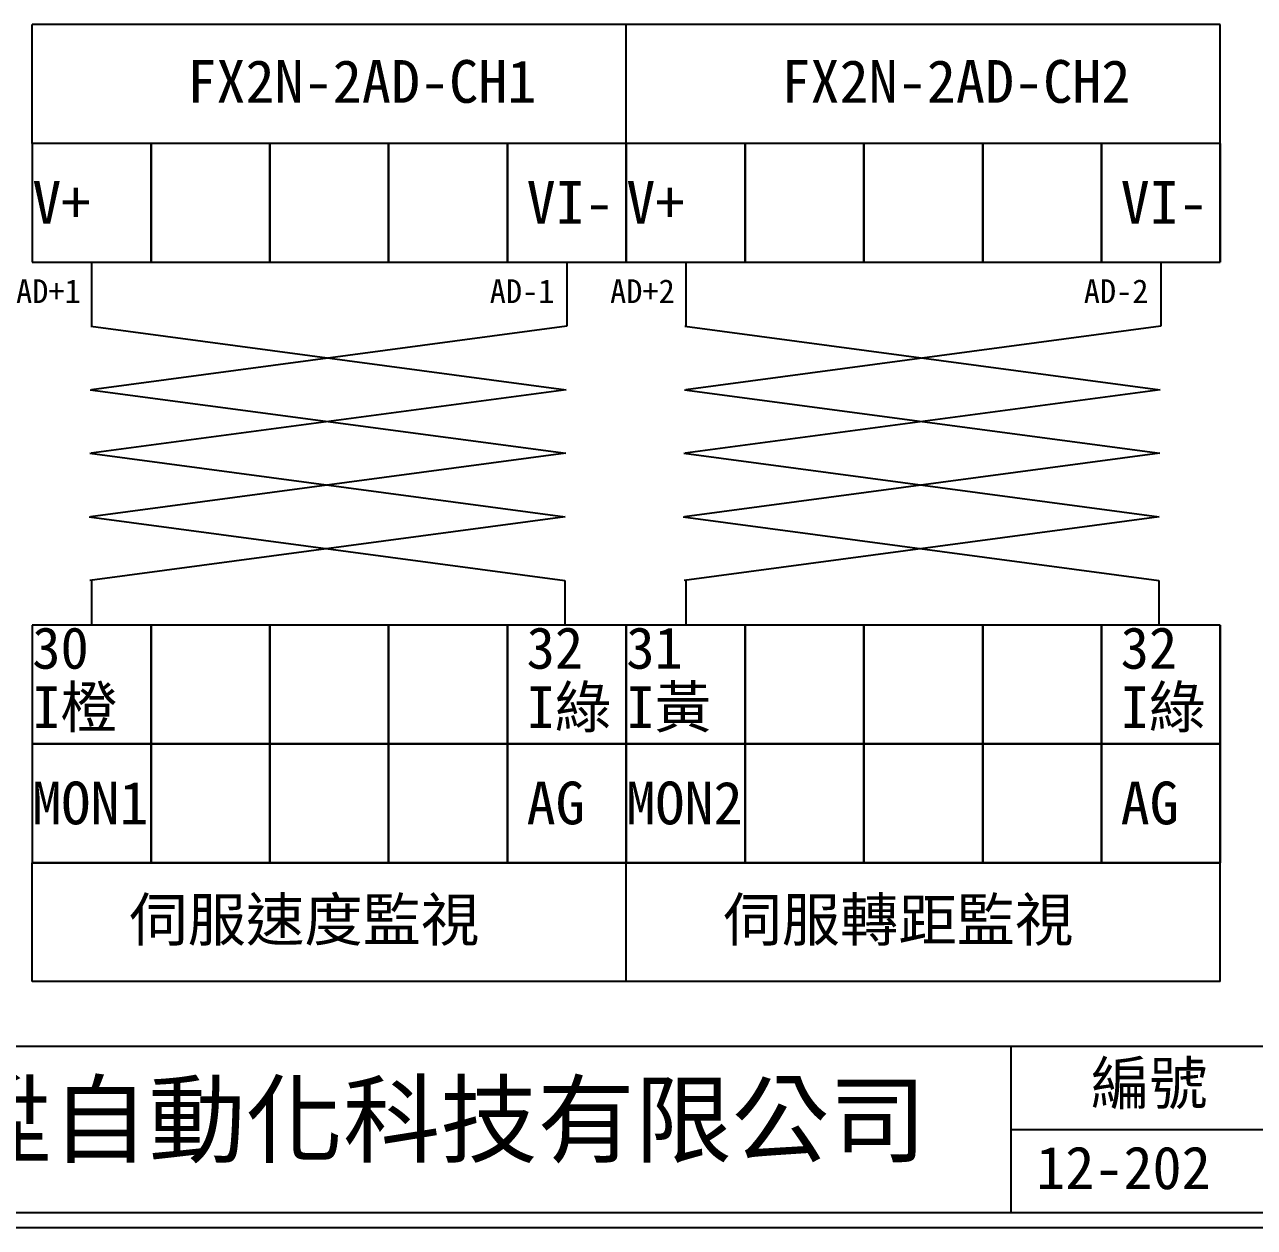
# Model space of a CAD drawing. Extents: x 10 to 297, y 3 to 207.
# Drawn here: x 62.7 to 166.2, y 3 to 104.3 of the extents above; entities that cross this region are included whole.
import ezdxf

# ---------------------------------------------------------------- set-up
doc = ezdxf.new("R2010")
doc.units = 0
doc.layers.get('0').update_dxf_attribs({"linetype": 'CONTINUOUS'})
doc.layers.add('圖框層', color=7, linetype='CONTINUOUS')
doc.styles.add('STSL', font='KAIU.TTF')

msp = doc.modelspace()

# ---------------------------------------------------------------- linework, layer by layer
for p, q in [((63.36, 94.25), (63.36, 104.25)), ((113.36, 104.25), (63.36, 104.25)), ((113.36, 94.25), (113.36, 104.25)), ((113.36, 94.25), (113.36, 104.25)), ((163.36, 104.25), (113.36, 104.25)), ((163.36, 94.25), (163.36, 104.25)), ((163.36, 94.25), (163.36, 104.25)), ((63.36, 94.25), (63.36, 84.25)), ((73.36, 94.25), (63.36, 94.25)), ((73.36, 84.25), (73.36, 94.25)), ((73.36, 94.25), (73.36, 84.25)), ((83.36, 94.25), (73.36, 94.25)), ((83.36, 84.25), (83.36, 94.25)), ((83.36, 94.25), (83.36, 84.25)), ((93.36, 94.25), (83.36, 94.25)), ((93.36, 84.25), (93.36, 94.25)), ((93.36, 94.25), (93.36, 84.25)), ((103.36, 94.25), (93.36, 94.25)), ((103.36, 84.25), (103.36, 94.25)), ((103.36, 94.25), (103.36, 84.25)), ((113.36, 94.25), (103.36, 94.25)), ((113.36, 84.25), (113.36, 94.25)), ((113.36, 94.25), (113.36, 84.25)), ((123.36, 94.25), (113.36, 94.25)), ((123.36, 84.25), (123.36, 94.25)), ((123.36, 94.25), (123.36, 84.25)), ((133.36, 94.25), (123.36, 94.25)), ((133.36, 84.25), (133.36, 94.25)), ((133.36, 94.25), (133.36, 84.25)), ((143.36, 94.25), (133.36, 94.25)), ((143.36, 84.25), (143.36, 94.25)), ((143.36, 94.25), (143.36, 84.25)), ((153.36, 94.25), (143.36, 94.25)), ((153.36, 84.25), (153.36, 94.25)), ((153.36, 94.25), (153.36, 84.25)), ((163.36, 94.25), (153.36, 94.25)), ((163.36, 84.25), (163.36, 94.25)), ((163.36, 94.25), (163.36, 84.25)), ((63.36, 84.25), (73.36, 84.25)), ((68.36, 84.25), (68.36, 78.86)), ((73.36, 84.25), (83.36, 84.25)), ((83.36, 84.25), (93.36, 84.25)), ((93.36, 84.25), (103.36, 84.25)), ((103.36, 84.25), (113.36, 84.25)), ((108.36, 84.25), (108.36, 78.87)), ((113.36, 84.25), (123.36, 84.25)), ((118.36, 84.25), (118.36, 78.86)), ((123.36, 84.25), (133.36, 84.25)), ((133.36, 84.25), (143.36, 84.25)), ((143.36, 84.25), (153.36, 84.25)), ((153.36, 84.25), (163.36, 84.25)), ((158.36, 84.25), (158.36, 78.87)), ((68.29, 78.87), (108.31, 73.52)), ((108.36, 78.87), (68.36, 73.52)), ((118.29, 78.87), (158.31, 73.52)), ((158.36, 78.87), (118.36, 73.52)), ((68.25, 73.52), (108.27, 68.17)), ((108.31, 73.52), (68.31, 68.17)), ((68.36, 73.52), (68.36, 73.51)), ((118.25, 73.52), (158.27, 68.17)), ((158.31, 73.52), (118.31, 68.17)), ((118.36, 73.52), (118.36, 73.51)), ((68.2, 68.17), (108.22, 62.82)), ((108.27, 68.17), (68.27, 62.82)), ((68.36, 68.18), (68.36, 68.15)), ((118.2, 68.17), (158.22, 62.82)), ((158.27, 68.17), (118.27, 62.82)), ((118.36, 68.18), (118.36, 68.15)), ((68.16, 62.82), (108.18, 57.47)), ((108.22, 62.82), (68.22, 57.47)), ((68.36, 62.83), (68.36, 62.79)), ((118.16, 62.82), (158.18, 57.47)), ((158.22, 62.82), (118.22, 57.47)), ((118.36, 62.83), (118.36, 62.79)), ((68.36, 57.49), (68.36, 53.7)), ((108.18, 57.47), (108.18, 53.7)), ((118.36, 57.49), (118.36, 53.7)), ((158.18, 57.47), (158.18, 53.7)), ((113.36, 53.7), (63.36, 53.7)), ((63.36, 53.7), (63.36, 43.7)), ((73.36, 53.7), (63.36, 53.7)), ((73.36, 43.7), (73.36, 53.7)), ((73.36, 53.7), (73.36, 43.7)), ((83.36, 53.7), (73.36, 53.7)), ((83.36, 43.7), (83.36, 53.7)), ((83.36, 53.7), (83.36, 43.7)), ((93.36, 53.7), (83.36, 53.7)), ((93.36, 43.7), (93.36, 53.7)), ((93.36, 53.7), (93.36, 43.7)), ((103.36, 53.7), (93.36, 53.7)), ((103.36, 43.7), (103.36, 53.7)), ((103.36, 53.7), (103.36, 43.7)), ((113.36, 53.7), (103.36, 53.7)), ((163.36, 53.7), (113.36, 53.7)), ((113.36, 43.7), (113.36, 53.7)), ((113.36, 53.7), (113.36, 43.7)), ((123.36, 53.7), (113.36, 53.7)), ((123.36, 43.7), (123.36, 53.7)), ((123.36, 53.7), (123.36, 43.7)), ((133.36, 53.7), (123.36, 53.7)), ((133.36, 43.7), (133.36, 53.7)), ((133.36, 53.7), (133.36, 43.7)), ((143.36, 53.7), (133.36, 53.7)), ((143.36, 43.7), (143.36, 53.7)), ((143.36, 53.7), (143.36, 43.7)), ((153.36, 53.7), (143.36, 53.7)), ((153.36, 43.7), (153.36, 53.7)), ((153.36, 53.7), (153.36, 43.7)), ((163.36, 53.7), (153.36, 53.7)), ((163.36, 43.7), (163.36, 53.7)), ((163.36, 53.7), (163.36, 43.7)), ((63.36, 43.7), (73.36, 43.7)), ((113.36, 43.7), (63.36, 43.7)), ((63.36, 43.7), (63.36, 33.7)), ((73.36, 43.7), (83.36, 43.7)), ((73.36, 33.7), (73.36, 43.7)), ((73.36, 43.7), (73.36, 33.7)), ((83.36, 43.7), (93.36, 43.7)), ((83.36, 33.7), (83.36, 43.7)), ((83.36, 43.7), (83.36, 33.7)), ((93.36, 43.7), (103.36, 43.7)), ((93.36, 33.7), (93.36, 43.7)), ((93.36, 43.7), (93.36, 33.7)), ((103.36, 43.7), (113.36, 43.7)), ((103.36, 33.7), (103.36, 43.7)), ((103.36, 43.7), (103.36, 33.7)), ((113.36, 43.7), (123.36, 43.7)), ((163.36, 43.7), (113.36, 43.7)), ((113.36, 33.7), (113.36, 43.7)), ((113.36, 43.7), (113.36, 33.7)), ((123.36, 43.7), (133.36, 43.7)), ((123.36, 33.7), (123.36, 43.7)), ((123.36, 43.7), (123.36, 33.7)), ((133.36, 43.7), (143.36, 43.7)), ((133.36, 33.7), (133.36, 43.7)), ((133.36, 43.7), (133.36, 33.7)), ((143.36, 43.7), (153.36, 43.7)), ((143.36, 33.7), (143.36, 43.7)), ((143.36, 43.7), (143.36, 33.7)), ((153.36, 43.7), (163.36, 43.7)), ((153.36, 33.7), (153.36, 43.7)), ((153.36, 43.7), (153.36, 33.7)), ((163.36, 33.7), (163.36, 43.7)), ((163.36, 43.7), (163.36, 33.7)), ((73.36, 33.7), (63.36, 33.7)), ((63.36, 23.7), (63.36, 33.7)), ((63.36, 33.7), (73.36, 33.7)), ((113.36, 33.7), (63.36, 33.7)), ((83.36, 33.7), (73.36, 33.7)), ((73.36, 33.7), (83.36, 33.7)), ((93.36, 33.7), (83.36, 33.7)), ((83.36, 33.7), (93.36, 33.7)), ((103.36, 33.7), (93.36, 33.7)), ((93.36, 33.7), (103.36, 33.7)), ((113.36, 33.7), (103.36, 33.7)), ((103.36, 33.7), (113.36, 33.7)), ((123.36, 33.7), (113.36, 33.7)), ((113.36, 23.7), (113.36, 33.7)), ((113.36, 23.7), (113.36, 33.7)), ((113.36, 33.7), (123.36, 33.7)), ((163.36, 33.7), (113.36, 33.7)), ((133.36, 33.7), (123.36, 33.7)), ((123.36, 33.7), (133.36, 33.7)), ((143.36, 33.7), (133.36, 33.7)), ((133.36, 33.7), (143.36, 33.7)), ((153.36, 33.7), (143.36, 33.7)), ((143.36, 33.7), (153.36, 33.7)), ((163.36, 33.7), (153.36, 33.7)), ((153.36, 33.7), (163.36, 33.7)), ((163.36, 23.7), (163.36, 33.7)), ((163.36, 23.7), (163.36, 33.7)), ((73.36, 23.7), (63.36, 23.7)), ((83.36, 23.7), (73.36, 23.7)), ((93.36, 23.7), (83.36, 23.7)), ((103.36, 23.7), (93.36, 23.7)), ((113.36, 23.7), (103.36, 23.7)), ((123.36, 23.7), (113.36, 23.7)), ((133.36, 23.7), (123.36, 23.7)), ((143.36, 23.7), (133.36, 23.7)), ((153.36, 23.7), (143.36, 23.7)), ((163.36, 23.7), (153.36, 23.7))]:
    msp.add_line(p, q)
at = {"layer": '圖框層', "color": 7}
for p, q in [((11.25, 18.25), (295.75, 18.25)), ((145.75, 4.25), (145.75, 18.25)), ((145.75, 11.25), (295.75, 11.25)), ((11.25, 4.25), (295.75, 4.25)), ((10, 3), (297, 3))]:
    msp.add_line(p, q, dxfattribs=at)

# ---------------------------------------------------------------- texts
at = {"layer": '圖框層', "color": 4, "style": 'STSL'}
for s, height, p in [('FX2N-2AD-CH1', 3.6, (76.41, 97.67)), ('FX2N-2AD-CH2', 3.6, (126.41, 97.67)), ('V+', 3.6, (63.36, 87.49)), ('VI-', 3.6, (104.97, 87.49)), ('V+', 3.6, (113.36, 87.49)), ('VI-', 3.6, (154.97, 87.49)), ('AD+1', 2, (62, 80.81)), ('AD-1', 2, (101.87, 80.81)), ('AD+2', 2, (112, 80.81)), ('AD-2', 2, (151.87, 80.81)), ('30', 3.5, (63.36, 50.03)), ('32', 3.5, (104.97, 50.03)), ('31', 3.5, (113.36, 50.03)), ('32', 3.5, (154.97, 50.03)), ('I橙', 3.5, (63.36, 45.05)), ('I綠', 3.5, (104.97, 45.05)), ('I黃', 3.5, (113.36, 45.05)), ('I綠', 3.5, (154.97, 45.05)), ('MON1', 3.6, (63.36, 36.93)), ('AG', 3.6, (104.97, 36.93)), ('MON2', 3.6, (113.36, 36.93)), ('AG', 3.6, (154.97, 36.93)), ('伺服速度監視', 3.6, (71.53, 27.11)), ('伺服轉距監視', 3.6, (121.53, 27.11)), ('編號', 3.6, (152.47, 13.34)), ('泓陞自動化科技有限公司', 6, (48.6, 9.08)), ('12-202', 3.6, (147.86, 6.22))]:
    msp.add_text(s, height=height, dxfattribs=at).set_placement(p)

doc.saveas('drawing.dxf')
